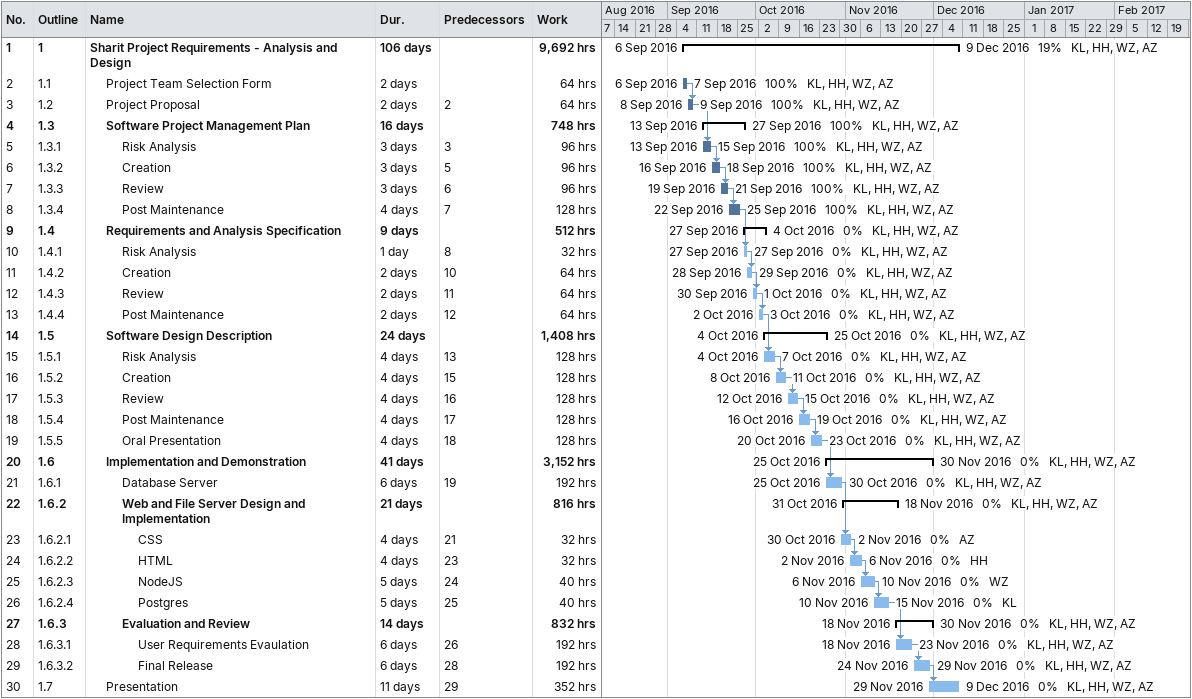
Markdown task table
| ID | WBS | Task | Duration | Start | Finish | Predecessors | Resources | % complete | Work (h) |
|---|---|---|---|---|---|---|---|---|---|
| 1 | 1 | **Sharit Project Requirements - Analysis and Design** | 106d | 2016-09-06 | 2016-12-09 |  | KL, HH, WZ, AZ | 19 | 9692 |
| 2 | 1.1 | Project Team Selection Form | 2d | 2016-09-06 | 2016-09-07 |  | KL, HH, WZ, AZ | 100 | 64 |
| 3 | 1.2 | Project Proposal | 2d | 2016-09-08 | 2016-09-09 | 2 | KL, HH, WZ, AZ | 100 | 64 |
| 4 | 1.3 | **Software Project Management Plan** | 16d | 2016-09-13 | 2016-09-27 |  | KL, HH, WZ, AZ | 100 | 748 |
| 5 | 1.3.1 | Risk Analysis | 3d | 2016-09-13 | 2016-09-15 | 3 | KL, HH, WZ, AZ | 100 | 96 |
| 6 | 1.3.2 | Creation | 3d | 2016-09-16 | 2016-09-18 | 5 | KL, HH, WZ, AZ | 100 | 96 |
| 7 | 1.3.3 | Review | 3d | 2016-09-19 | 2016-09-21 | 6 | KL, HH, WZ, AZ | 100 | 96 |
| 8 | 1.3.4 | Post Maintenance | 4d | 2016-09-22 | 2016-09-25 | 7 | KL, HH, WZ, AZ | 100 | 128 |
| 9 | 1.4 | **Requirements and Analysis Specification** | 9d | 2016-09-27 | 2016-10-04 |  | KL, HH, WZ, AZ | 0 | 512 |
| 10 | 1.4.1 | Risk Analysis | 1d | 2016-09-27 | 2016-09-27 | 8 | KL, HH, WZ, AZ | 0 | 32 |
| 11 | 1.4.2 | Creation | 2d | 2016-09-28 | 2016-09-29 | 10 | KL, HH, WZ, AZ | 0 | 64 |
| 12 | 1.4.3 | Review | 2d | 2016-09-30 | 2016-10-01 | 11 | KL, HH, WZ, AZ | 0 | 64 |
| 13 | 1.4.4 | Post Maintenance | 2d | 2016-10-02 | 2016-10-03 | 12 | KL, HH, WZ, AZ | 0 | 64 |
| 14 | 1.5 | **Software Design Description** | 24d | 2016-10-04 | 2016-10-25 |  | KL, HH, WZ, AZ | 0 | 1408 |
| 15 | 1.5.1 | Risk Analysis | 4d | 2016-10-04 | 2016-10-07 | 13 | KL, HH, WZ, AZ | 0 | 128 |
| 16 | 1.5.2 | Creation | 4d | 2016-10-08 | 2016-10-11 | 15 | KL, HH, WZ, AZ | 0 | 128 |
| 17 | 1.5.3 | Review | 4d | 2016-10-12 | 2016-10-15 | 16 | KL, HH, WZ, AZ | 0 | 128 |
| 18 | 1.5.4 | Post Maintenance | 4d | 2016-10-16 | 2016-10-19 | 17 | KL, HH, WZ, AZ | 0 | 128 |
| 19 | 1.5.5 | Oral Presentation | 4d | 2016-10-20 | 2016-10-23 | 18 | KL, HH, WZ, AZ | 0 | 128 |
| 20 | 1.6 | **Implementation and Demonstration** | 41d | 2016-10-25 | 2016-11-30 |  | KL, HH, WZ, AZ | 0 | 3152 |
| 21 | 1.6.1 | Database Server | 6d | 2016-10-25 | 2016-10-30 | 19 | KL, HH, WZ, AZ | 0 | 192 |
| 22 | 1.6.2 | **Web and File Server Design and Implementation** | 21d | 2016-10-31 | 2016-11-18 |  | KL, HH, WZ, AZ | 0 | 816 |
| 23 | 1.6.2.1 | CSS | 4d | 2016-10-30 | 2016-11-02 | 21 | AZ | 0 | 32 |
| 24 | 1.6.2.2 | HTML | 4d | 2016-11-02 | 2016-11-06 | 23 | HH | 0 | 32 |
| 25 | 1.6.2.3 | NodeJS | 5d | 2016-11-06 | 2016-11-10 | 24 | WZ | 0 | 40 |
| 26 | 1.6.2.4 | Postgres | 5d | 2016-11-10 | 2016-11-15 | 25 | KL | 0 | 40 |
| 27 | 1.6.3 | **Evaluation and Review** | 14d | 2016-11-18 | 2016-11-30 |  | KL, HH, WZ, AZ | 0 | 832 |
| 28 | 1.6.3.1 | User Requirements Evaulation | 6d | 2016-11-18 | 2016-11-23 | 26 | KL, HH, WZ, AZ | 0 | 192 |
| 29 | 1.6.3.2 | Final Release | 6d | 2016-11-24 | 2016-11-29 | 28 | KL, HH, WZ, AZ | 0 | 192 |
| 30 | 1.7 | Presentation | 11d | 2016-11-29 | 2016-12-09 | 29 | KL, HH, WZ, AZ | 0 | 352 |
